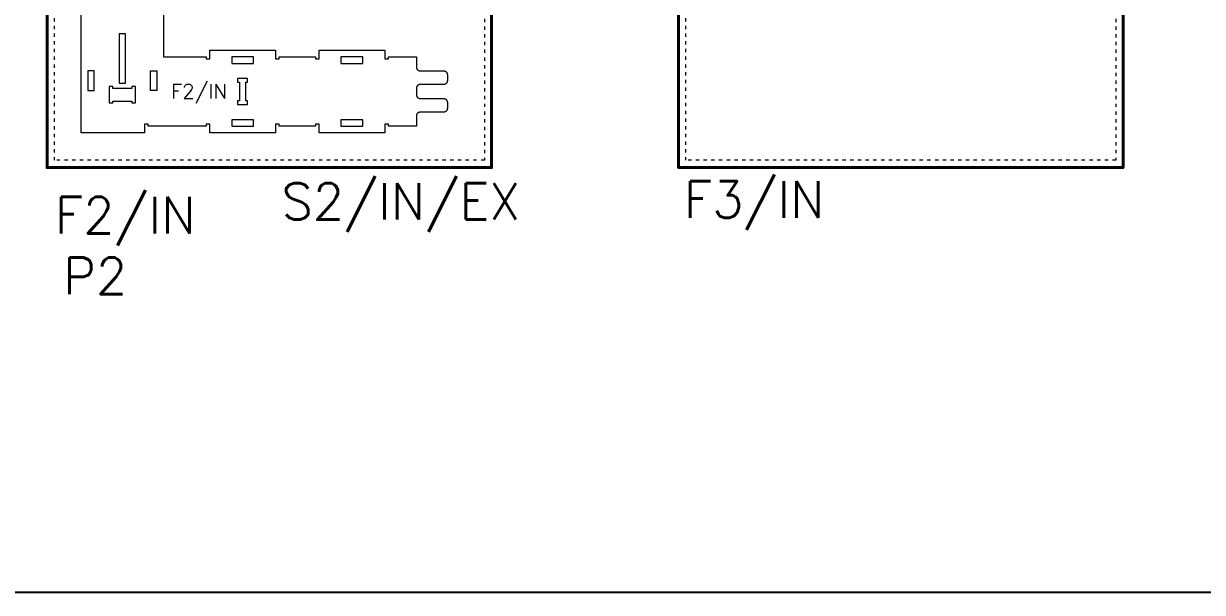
# Model space of a CAD drawing. Header units: millimetres. Extents: x 481 to 28351, y -1147 to 6765.
# Drawn here: x 11501 to 14736, y 2878 to 4439 of the extents above; entities that cross this region are included whole.
import ezdxf

# ---------------------------------------------------------------- set-up
doc = ezdxf.new("R2010")
doc.units = ezdxf.units.MM
doc.linetypes.add('DGN Style 5', pattern=[21.175771, 9.07533, -12.10044])
for name, color, linetype, lineweight in [('00_NOPRINT_TEXT', 7, 'Continuous', 0), ('0_NOPRINT_TOLERANCE', 7, 'DGN Style 5', 0), ('BOARD_18MM_BIRCH-PLY', 73, 'Continuous', 40), ('CUTOUT_18MM_INSIDE', 151, 'Continuous', 0), ('CUTOUT_18MM_OUTSIDE', 201, 'Continuous', 0)]:
    doc.layers.add(name, color=color, linetype=linetype, lineweight=lineweight)
doc.layers.add('1_ANYTOOL_1MMDEEP_INSIDE', color=2, linetype='Continuous')
doc.styles.get("Standard").update_dxf_attribs({"font": 'romans.shx', "bigfont": 'hztxt.shx'})

msp = doc.modelspace()

# ---------------------------------------------------------------- linework, layer by layer
msp.add_lwpolyline([(480.7, 6764.9), (28350.7, 6764.9), (28350.7, 2878.4), (480.7, 2878.4)], close=True)
at = {"layer": '0_NOPRINT_TOLERANCE'}
for points in [[(11585.7, 6463.6), (12765.7, 6463.6), (12765.7, 4063.6), (11585.7, 4063.6)], [(11585.7, 6463.6), (12765.7, 6463.6), (12765.7, 4063.6), (11585.7, 4063.6)], [(13318.6, 6463.6), (14498.6, 6463.6), (14498.6, 4063.6), (13318.6, 4063.6)], [(13318.6, 6463.6), (14498.6, 6463.6), (14498.6, 4063.6), (13318.6, 4063.6)]]:
    msp.add_lwpolyline(points, close=True, dxfattribs=at)
at = {"layer": 'BOARD_18MM_BIRCH-PLY'}
for points in [[(11565.7, 6483.6), (12785.7, 6483.6), (12785.7, 4043.6), (11565.7, 4043.6), (11565.7, 6483.6)], [(13298.6, 6483.6), (14518.6, 6483.6), (14518.6, 4043.6), (13298.6, 4043.6), (13298.6, 6483.6)]]:
    msp.add_lwpolyline(points, dxfattribs=at)
at = {"layer": 'CUTOUT_18MM_INSIDE'}
for points in [[(11763.4, 4275.4), (11767, 4275.4), (11770.6, 4275.4), (11774, 4275.4), (11777.3, 4275.4), (11780.9, 4275.4), (11780.9, 4302.4), (11780.9, 4329.4), (11780.9, 4356.4), (11780.9, 4383.4), (11780.9, 4410.4), (11777.3, 4410.4), (11774, 4410.4), (11770.6, 4410.4), (11767, 4410.4), (11763.4, 4410.4), (11763.4, 4383.4), (11763.4, 4356.4), (11763.4, 4329.4), (11763.4, 4302.4)], [(12072.2, 4329.6), (12084.2, 4329.6), (12096.2, 4329.6), (12108.2, 4329.6), (12120.2, 4329.6), (12132.2, 4329.6), (12132.2, 4333.2), (12132.2, 4336.6), (12132.2, 4340.2), (12132.2, 4343.5), (12132.2, 4347.1), (12120.2, 4347.1), (12108.2, 4347.1), (12096.2, 4347.1), (12084.2, 4347.1), (12072.2, 4347.1), (12072.2, 4343.5), (12072.2, 4340.2), (12072.2, 4336.6), (12072.2, 4333.2)], [(12372.2, 4329.6), (12384.2, 4329.6), (12396.2, 4329.6), (12408.2, 4329.6), (12420.2, 4329.6), (12432.2, 4329.6), (12432.2, 4333.2), (12432.2, 4336.6), (12432.2, 4340.2), (12432.2, 4343.5), (12432.2, 4347.1), (12420.2, 4347.1), (12408.2, 4347.1), (12396.2, 4347.1), (12384.2, 4347.1), (12372.2, 4347.1), (12372.2, 4343.5), (12372.2, 4340.2), (12372.2, 4336.6), (12372.2, 4333.2)], [(11694.9, 4309.4), (11691.3, 4309.4), (11687.7, 4309.4), (11684.1, 4309.4), (11681, 4309.4), (11677.4, 4309.4), (11677.4, 4298.6), (11677.4, 4287.8), (11677.4, 4277), (11677.4, 4266.2), (11677.4, 4255.4), (11681, 4255.4), (11684.1, 4255.4), (11687.7, 4255.4), (11691.3, 4255.4), (11694.9, 4255.4), (11694.9, 4266.2), (11694.9, 4277), (11694.9, 4287.8), (11694.9, 4298.6)], [(11849.4, 4309.4), (11853, 4309.4), (11856.6, 4309.4), (11860.2, 4309.4), (11863.3, 4309.4), (11866.9, 4309.4), (11866.9, 4298.6), (11866.9, 4287.8), (11866.9, 4277), (11866.9, 4266.2), (11866.9, 4255.4), (11863.3, 4255.4), (11860.2, 4255.4), (11856.6, 4255.4), (11853, 4255.4), (11849.4, 4255.4), (11849.4, 4266.2), (11849.4, 4277), (11849.4, 4287.8), (11849.4, 4298.6)], [(12088.4, 4288.4), (12088.4, 4286.4), (12088.4, 4284.4), (12088.4, 4282.4), (12088.4, 4280.4), (12088.4, 4278.4), (12089.4, 4278.4), (12090.4, 4278.4), (12091.4, 4278.4), (12092.4, 4278.4), (12093.4, 4278.4), (12093.4, 4268), (12093.4, 4257.6), (12093.4, 4247.2), (12093.4, 4236.8), (12093.4, 4226.4), (12092.4, 4226.4), (12091.4, 4226.4), (12090.4, 4226.4), (12089.4, 4226.4), (12088.4, 4226.4), (12088.4, 4224.4), (12088.4, 4222.4), (12088.4, 4220.4), (12088.4, 4218.4), (12088.4, 4216.4), (12094, 4216.4), (12099.6, 4216.4), (12105, 4216.4), (12110.3, 4216.4), (12115.9, 4216.4), (12115.9, 4218.4), (12115.9, 4220.4), (12115.9, 4222.4), (12115.9, 4224.4), (12115.9, 4226.4), (12114.9, 4226.4), (12113.9, 4226.4), (12112.9, 4226.4), (12111.9, 4226.4), (12110.9, 4226.4), (12110.9, 4236.8), (12110.9, 4247.2), (12110.9, 4257.6), (12110.9, 4268), (12110.9, 4278.4), (12111.9, 4278.4), (12112.9, 4278.4), (12113.9, 4278.4), (12114.9, 4278.4), (12115.9, 4278.4), (12115.9, 4280.4), (12115.9, 4282.4), (12115.9, 4284.4), (12115.9, 4286.4), (12115.9, 4288.4), (12110.3, 4288.4), (12105, 4288.4), (12099.6, 4288.4), (12094, 4288.4)], [(11808.2, 4265.9), (11806.2, 4265.9), (11804.2, 4265.9), (11802.2, 4265.9), (11800.2, 4265.9), (11798.2, 4265.9), (11798.2, 4264.9), (11798.2, 4263.9), (11798.2, 4262.9), (11798.2, 4261.9), (11798.2, 4260.9), (11787.8, 4260.9), (11777.4, 4260.9), (11767, 4260.9), (11756.6, 4260.9), (11746.2, 4260.9), (11746.2, 4261.9), (11746.2, 4262.9), (11746.2, 4263.9), (11746.2, 4264.9), (11746.2, 4265.9), (11744.2, 4265.9), (11742.2, 4265.9), (11740.2, 4265.9), (11738.2, 4265.9), (11736.2, 4265.9), (11736.2, 4256.7), (11736.2, 4248), (11736.2, 4238.8), (11736.2, 4230.1), (11736.2, 4220.9), (11738.2, 4220.9), (11740.2, 4220.9), (11742.2, 4220.9), (11744.2, 4220.9), (11746.2, 4220.9), (11746.2, 4221.9), (11746.2, 4222.9), (11746.2, 4223.9), (11746.2, 4224.9), (11746.2, 4225.9), (11756.6, 4225.9), (11767, 4225.9), (11777.4, 4225.9), (11787.8, 4225.9), (11798.2, 4225.9), (11798.2, 4224.9), (11798.2, 4223.9), (11798.2, 4222.9), (11798.2, 4221.9), (11798.2, 4220.9), (11800.2, 4220.9), (11802.2, 4220.9), (11804.2, 4220.9), (11806.2, 4220.9), (11808.2, 4220.9), (11808.2, 4230.1), (11808.2, 4238.8), (11808.2, 4248), (11808.2, 4256.7)], [(12072.2, 4157.6), (12084.2, 4157.6), (12096.2, 4157.6), (12108.2, 4157.6), (12120.2, 4157.6), (12132.2, 4157.6), (12132.2, 4161), (12132.2, 4164.6), (12132.2, 4168.2), (12132.2, 4171.5), (12132.2, 4175.1), (12120.2, 4175.1), (12108.2, 4175.1), (12096.2, 4175.1), (12084.2, 4175.1), (12072.2, 4175.1), (12072.2, 4171.5), (12072.2, 4168.2), (12072.2, 4164.6), (12072.2, 4161)], [(12372.2, 4157.6), (12384.2, 4157.6), (12396.2, 4157.6), (12408.2, 4157.6), (12420.2, 4157.6), (12432.2, 4157.6), (12432.2, 4161), (12432.2, 4164.6), (12432.2, 4168.2), (12432.2, 4171.5), (12432.2, 4175.1), (12420.2, 4175.1), (12408.2, 4175.1), (12396.2, 4175.1), (12384.2, 4175.1), (12372.2, 4175.1), (12372.2, 4171.5), (12372.2, 4168.2), (12372.2, 4164.6), (12372.2, 4161)]]:
    msp.add_lwpolyline(points, close=True, dxfattribs=at)
at = {"layer": 'CUTOUT_18MM_OUTSIDE'}
msp.add_lwpolyline([(11885.2, 4595.8), (11885.2, 4347.4), (11908.6, 4347.4), (11932, 4347.4), (11955.4, 4347.4), (11978.8, 4347.4), (12002.2, 4347.4), (12002.2, 4346.4), (12002.2, 4345.4), (12002.2, 4344.4), (12002.2, 4343.4), (12002.2, 4342.4), (12004.2, 4342.4), (12006.2, 4342.4), (12008.2, 4342.4), (12010.2, 4342.4), (12012.2, 4342.4), (12012.2, 4347), (12012.2, 4351.6), (12012.2, 4356.2), (12012.2, 4360.8), (12012.2, 4365.4), (12048.2, 4365.4), (12084.2, 4365.4), (12120.2, 4365.4), (12156.2, 4365.4), (12192.2, 4365.4), (12192.2, 4360.8), (12192.2, 4356.2), (12192.2, 4351.6), (12192.2, 4347), (12192.2, 4342.4), (12194.2, 4342.4), (12196.2, 4342.4), (12198.2, 4342.4), (12200.2, 4342.4), (12202.2, 4342.4), (12202.2, 4343.4), (12202.2, 4344.4), (12202.2, 4345.4), (12202.2, 4346.4), (12202.2, 4347.4), (12222.2, 4347.4), (12242.2, 4347.4), (12262.2, 4347.4), (12282.2, 4347.4), (12302.2, 4347.4), (12302.2, 4346.4), (12302.2, 4345.4), (12302.2, 4344.4), (12302.2, 4343.4), (12302.2, 4342.4), (12304.2, 4342.4), (12306.2, 4342.4), (12308.2, 4342.4), (12310.2, 4342.4), (12312.2, 4342.4), (12312.2, 4347), (12312.2, 4351.6), (12312.2, 4356.2), (12312.2, 4360.8), (12312.2, 4365.4), (12348.2, 4365.4), (12384.2, 4365.4), (12420.2, 4365.4), (12456.2, 4365.4), (12492.2, 4365.4), (12492.2, 4360.8), (12492.2, 4356.2), (12492.2, 4351.6), (12492.2, 4347), (12492.2, 4342.4), (12494.2, 4342.4), (12496.2, 4342.4), (12498.2, 4342.4), (12500.2, 4342.4), (12502.2, 4342.4), (12502.2, 4343.4), (12502.2, 4344.4), (12502.2, 4345.4), (12502.2, 4346.4), (12502.2, 4347.4), (12517.6, 4347.4), (12533, 4347.4), (12548.4, 4347.4), (12563.8, 4347.4), (12579.2, 4347.4), (12579.2, 4341.7), (12579.2, 4336.1), (12579.2, 4330.4), (12579.2, 4324.8), (12579.2, 4319.1), (12579.3, 4318.4), (12579.5, 4317.6), (12579.6, 4316.9), (12579.8, 4316.2), (12579.9, 4315.4), (12580.3, 4314.7), (12580.8, 4314.1), (12581.2, 4313.4), (12581.7, 4312.7), (12582.1, 4312), (12582.8, 4311.6), (12583.5, 4311.1), (12584.2, 4310.7), (12584.8, 4310.3), (12585.5, 4309.8), (12586.2, 4309.7), (12587, 4309.5), (12587.7, 4309.4), (12588.5, 4309.2), (12589.2, 4309.1), (12602.2, 4309.1), (12615.2, 4309.1), (12628.2, 4309.1), (12641.2, 4309.1), (12654.2, 4309.1), (12654.9, 4309), (12655.7, 4308.8), (12656.4, 4308.7), (12657.1, 4308.5), (12657.9, 4308.4), (12658.5, 4308), (12659.2, 4307.5), (12659.9, 4307.1), (12660.6, 4306.6), (12661.3, 4306.2), (12661.7, 4305.5), (12662.2, 4304.8), (12662.6, 4304.1), (12663, 4303.5), (12663.5, 4302.8), (12663.6, 4302.1), (12663.8, 4301.3), (12663.9, 4300.6), (12664, 4299.8), (12664.2, 4299.1), (12664.2, 4295.6), (12664.2, 4292.1), (12664.2, 4288.6), (12664.2, 4285.1), (12664.2, 4281.6), (12664, 4280.9), (12663.9, 4280.1), (12663.8, 4279.4), (12663.6, 4278.7), (12663.5, 4277.9), (12663, 4277.2), (12662.6, 4276.6), (12662.2, 4275.9), (12661.7, 4275.2), (12661.3, 4274.5), (12660.6, 4274.1), (12659.9, 4273.6), (12659.2, 4273.2), (12658.5, 4272.8), (12657.9, 4272.3), (12657.1, 4272.2), (12656.4, 4272), (12655.7, 4271.9), (12654.9, 4271.7), (12654.2, 4271.6), (12641.2, 4271.6), (12628.2, 4271.6), (12615.2, 4271.6), (12602.2, 4271.6), (12589.2, 4271.6), (12588.5, 4271.5), (12587.7, 4271.3), (12587, 4271.2), (12586.2, 4271.1), (12585.5, 4270.9), (12584.8, 4270.5), (12584.2, 4270), (12583.5, 4269.6), (12582.8, 4269.1), (12582.1, 4268.7), (12581.7, 4268), (12581.2, 4267.3), (12580.8, 4266.6), (12580.3, 4266), (12579.9, 4265.3), (12579.7, 4264.6), (12579.6, 4263.8), (12579.5, 4263.1), (12579.3, 4262.3), (12579.2, 4261.6), (12579.2, 4257.9), (12579.2, 4254.2), (12579.2, 4250.5), (12579.2, 4246.8), (12579.2, 4243.1), (12579.3, 4242.4), (12579.5, 4241.6), (12579.6, 4240.9), (12579.8, 4240.2), (12579.9, 4239.4), (12580.3, 4238.7), (12580.8, 4238.1), (12581.2, 4237.4), (12581.7, 4236.7), (12582.1, 4236), (12582.8, 4235.6), (12583.5, 4235.1), (12584.1, 4234.7), (12584.8, 4234.3), (12585.5, 4233.8), (12586.2, 4233.7), (12587, 4233.5), (12587.7, 4233.4), (12588.5, 4233.3), (12589.2, 4233.1), (12602.2, 4233.1), (12615.2, 4233.1), (12628.2, 4233.1), (12641.2, 4233.1), (12654.2, 4233.1), (12654.9, 4233), (12655.7, 4232.8), (12656.4, 4232.7), (12657.1, 4232.5), (12657.9, 4232.4), (12658.5, 4232), (12659.2, 4231.5), (12659.9, 4231.1), (12660.6, 4230.6), (12661.3, 4230.2), (12661.7, 4229.5), (12662.1, 4228.8), (12662.6, 4228.1), (12663, 4227.5), (12663.5, 4226.8), (12663.6, 4226.1), (12663.8, 4225.3), (12663.9, 4224.6), (12664, 4223.8), (12664.2, 4223.1), (12664.2, 4219.6), (12664.2, 4216.1), (12664.2, 4212.6), (12664.2, 4209.1), (12664.2, 4205.6), (12664, 4204.9), (12663.9, 4204.1), (12663.8, 4203.4), (12663.6, 4202.7), (12663.5, 4201.9), (12663, 4201.2), (12662.6, 4200.6), (12662.1, 4199.9), (12661.7, 4199.2), (12661.3, 4198.5), (12660.6, 4198.1), (12659.9, 4197.6), (12659.2, 4197.2), (12658.5, 4196.8), (12657.9, 4196.3), (12657.1, 4196.2), (12656.4, 4196), (12655.7, 4195.9), (12654.9, 4195.7), (12654.2, 4195.6), (12641.2, 4195.6), (12628.2, 4195.6), (12615.2, 4195.6), (12602.2, 4195.6), (12589.2, 4195.6), (12588.4, 4195.5), (12587.7, 4195.3), (12587, 4195.2), (12586.2, 4195), (12585.5, 4194.9), (12584.8, 4194.5), (12584.1, 4194), (12583.5, 4193.6), (12582.8, 4193.1), (12582.1, 4192.7), (12581.7, 4192), (12581.2, 4191.3), (12580.8, 4190.6), (12580.3, 4190), (12579.9, 4189.3), (12579.7, 4188.6), (12579.6, 4187.8), (12579.5, 4187.1), (12579.3, 4186.3), (12579.2, 4185.6), (12579.2, 4180), (12579.2, 4174.3), (12579.2, 4168.7), (12579.2, 4163), (12579.2, 4157.4), (12563.8, 4157.4), (12548.4, 4157.4), (12533, 4157.4), (12517.6, 4157.4), (12502.2, 4157.4), (12502.2, 4158.4), (12502.2, 4159.4), (12502.2, 4160.4), (12502.2, 4161.4), (12502.2, 4162.4), (12500.2, 4162.4), (12498.2, 4162.4), (12496.2, 4162.4), (12494.2, 4162.4), (12492.2, 4162.4), (12492.2, 4157.8), (12492.2, 4153.2), (12492.2, 4148.6), (12492.2, 4144), (12492.2, 4139.4), (12456.2, 4139.4), (12420.2, 4139.4), (12384.2, 4139.4), (12348.2, 4139.4), (12312.2, 4139.4), (12312.2, 4144), (12312.2, 4148.6), (12312.2, 4153.2), (12312.2, 4157.8), (12312.2, 4162.4), (12310.2, 4162.4), (12308.2, 4162.4), (12306.2, 4162.4), (12304.2, 4162.4), (12302.2, 4162.4), (12302.2, 4161.4), (12302.2, 4160.4), (12302.2, 4159.4), (12302.2, 4158.4), (12302.2, 4157.4), (12282.2, 4157.4), (12262.2, 4157.4), (12242.2, 4157.4), (12222.2, 4157.4), (12202.2, 4157.4), (12202.2, 4158.4), (12202.2, 4159.4), (12202.2, 4160.4), (12202.2, 4161.4), (12202.2, 4162.4), (12200.2, 4162.4), (12198.2, 4162.4), (12196.2, 4162.4), (12194.2, 4162.4), (12192.2, 4162.4), (12192.2, 4157.8), (12192.2, 4153.2), (12192.2, 4148.6), (12192.2, 4144), (12192.2, 4139.4), (12156.2, 4139.4), (12120.2, 4139.4), (12084.2, 4139.4), (12048.2, 4139.4), (12012.2, 4139.4), (12012.2, 4144), (12012.2, 4148.6), (12012.2, 4153.2), (12012.2, 4157.8), (12012.2, 4162.4), (12010.2, 4162.4), (12008.2, 4162.4), (12006.2, 4162.4), (12004.2, 4162.4), (12002.2, 4162.4), (12002.2, 4161.4), (12002.2, 4160.4), (12002.2, 4159.4), (12002.2, 4158.4), (12002.2, 4157.4), (11970.4, 4157.4), (11938.6, 4157.4), (11906.8, 4157.4), (11875, 4157.4), (11843.2, 4157.4), (11843.2, 4158.4), (11843.2, 4159.4), (11843.2, 4160.4), (11843.2, 4161.4), (11843.2, 4162.4), (11841.2, 4162.4), (11839.2, 4162.4), (11837.2, 4162.4), (11835.2, 4162.4), (11833.2, 4162.4), (11833.2, 4157.8), (11833.2, 4153.2), (11833.2, 4148.6), (11833.2, 4144), (11833.2, 4139.4), (11798.4, 4139.4), (11763.6, 4139.4), (11728.8, 4139.4), (11694, 4139.4), (11659.2, 4139.4), (11659.2, 4429.4), (11659.2, 4719.4)], dxfattribs=at)

# ---------------------------------------------------------------- texts
at = {"layer": '00_NOPRINT_TEXT', "char_height": 100, "width": 408.414, "attachment_point": 1}
for s, insert in [('S2/IN/EX', (12209.1, 4000.9)), ('F3/IN', (13313.6, 4006.1)), ('F2/IN', (11587.5, 3963.1)), ('P2', (11609.8, 3796.6))]:
    msp.add_mtext(s, dxfattribs=dict(at, insert=insert))
at = {"layer": '1_ANYTOOL_1MMDEEP_INSIDE', "insert": (11905.4, 4272.9), "char_height": 40, "width": 408.414, "attachment_point": 1}
msp.add_mtext('F2/IN', dxfattribs=at)

doc.saveas('drawing.dxf')
